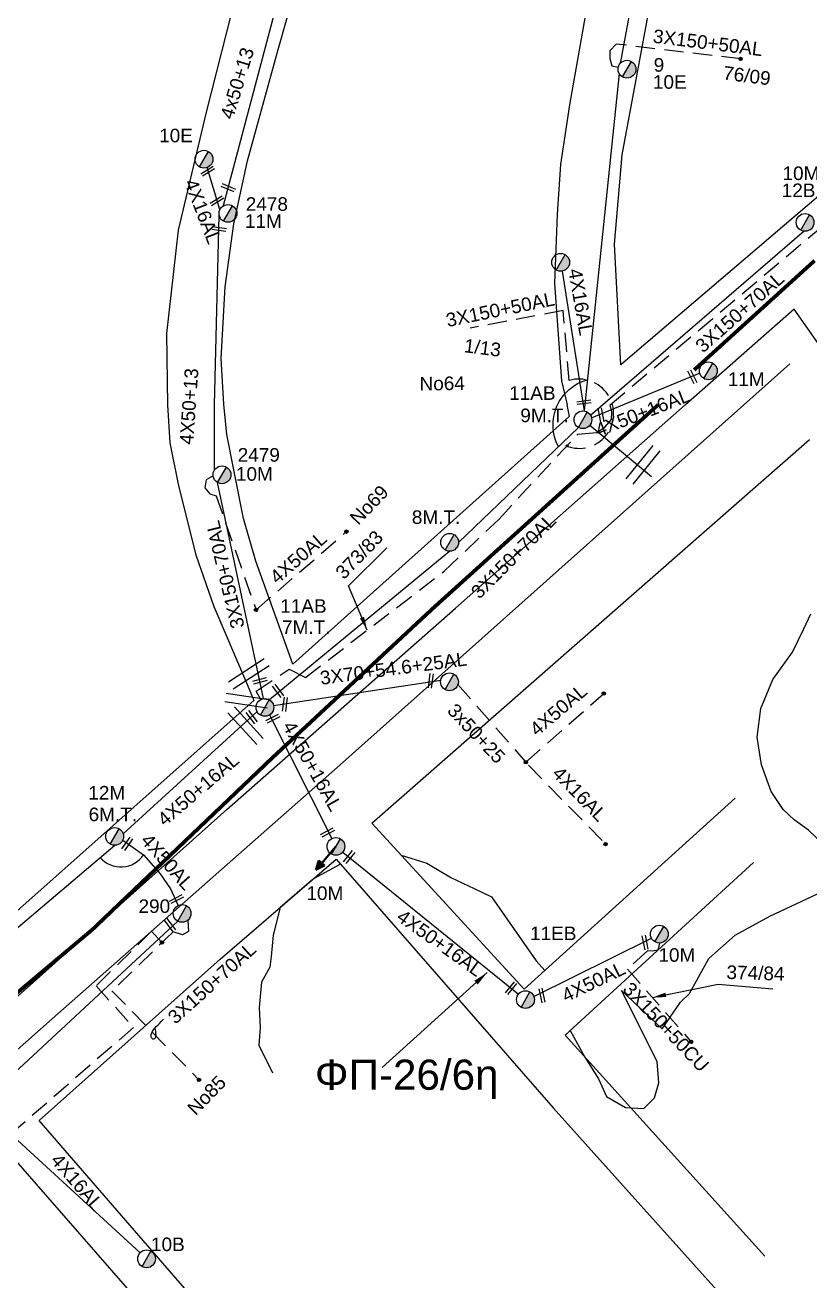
# Model space of a CAD drawing. Header units: millimetres. Extents: x 645 to 3057, y 900 to 1793.
# Drawn here: x 1865.6 to 1969.6, y 1266.2 to 1432.7 of the extents above; entities that cross this region are included whole.
import ezdxf

# ---------------------------------------------------------------- set-up
doc = ezdxf.new("R2010")
doc.units = ezdxf.units.MM
doc.linetypes.add('DASHED', pattern=[19.05, 12.7, -6.35])
for name, color, linetype in [('Άγνωστα', 7, 'Continuous'), ('Γέφυρες Εναέριου Δικτύου', 7, 'Continuous'), ('Γυμνά εναέρια ΧΤ (3Φ)   4x16AL', 7, 'Continuous'), ('Γυμνά εναέρια ΧΤ (3Φ)   4x50AL', 7, 'Continuous'), ('Γυμνά εναέρια ΧΤ και ΦΟΠ (3Φ)   4x50+16AL', 7, 'Continuous'), ('Εναέρια παροχή ΧΤ 4x16', 7, 'SYN_LINE'), ('Επίτονοι', 7, 'Continuous'), ('Επιγραφές - Σχήματα', 7, 'Continuous'), ('Καλώδια ΧΤ   3x150+50AL', 7, 'DASHED'), ('Καλώδια ΧΤ   3x150+50CU', 7, 'DASHED'), ('Καλώδια ΧΤ   3x150+70AL', 7, 'DASHED'), ('Καλώδια ΧΤ   3x150AL+50XLPE', 7, 'DASHED'), ('Καλώδια ΧΤ   4x50AL', 7, 'DASHED'), ('Μηχανική τομή', 7, 'Continuous'), ('Στύλος ΦΜ', 7, 'Continuous'), ('Στύλος ΦΜ @ 1', 7, 'Continuous'), ('Συνδέσεις', 7, 'Continuous'), ('Συνεστραμμένα ΧΤ   3x70+54.6+25 AL', 7, 'SYN_LINE'), ('Τομή', 7, 'Continuous'), ('Υπόβαθρο ΔΕΗ', 7, 'Continuous'), ('Υπόγεια καλώδια Δικτύου ΧΤ και Παρ. ΧΤ - 3X150+70 AL', 7, 'DASHED'), ('Υπόγεια καλώδια Παροχών ΧΤ   4x16AL', 7, 'DASHED'), ('Υπόγεια καλώδια Παροχών ΧΤ   4x50AL', 7, 'DASHED')]:
    doc.layers.add(name, color=color, linetype=linetype)
doc.styles.get("Standard").update_dxf_attribs({"font": 'arial.ttf'})
doc.linetypes.add('SYN_LINE', pattern='A,0.5,-0.0001,["/\\/\\/\\/",Standard,S=0.1,R=0,X=0,Y=-0.05],-0.25', length=0.7501)
doc.dimstyles.new('ISO-25', dxfattribs={"dimtxt": 2.5, "dimasz": 2.5, "dimexe": 1.25, "dimexo": 0.625, "dimtad": 1, "dimtxsty": 'Standard', "dimcen": 2.5, "dimadec": 0, "dimazin": 0, "dimtfac": 1, "dimtmove": 0, "dimatfit": 3, "dimfxl": 1, "dimarcsym": 0})

# ---------------------------------------------------------------- blocks, each defined once
blk = doc.blocks.new('ΥΠΑΡΧΩΝ ΤΣΙΜΕΝΤΕΝΙΟΣ ΣΤΥΛΟΣ')
at = {"layer": 'Στύλος ΦΜ'}
blk.add_hatch(color=256, dxfattribs=at).paths.add_polyline_path([(-1.29, -2.28, 0.574793), (2.62, 0, 0.268822), (1.3, 2.27)])
blk.add_line((-1.29, -2.28), (1.3, 2.27), dxfattribs=at)
blk.add_circle((0, 0), 2.62, dxfattribs=at)
at = {"layer": 'Στύλος ΦΜ', "flags": 4}
for tag, p in [('ΑΡΙΘΜΟΣ', (-4.68, 8.05)), ('ΤΥΠΟΣ', (-4.91, 3.03))]:
    blk.add_attdef(tag, p, '', height=4, dxfattribs=at)
blk = doc.blocks.new('ΜΗΧΑΝΙΚΗ ΤΟΜΗ')
at = {"layer": 'Μηχανική τομή', "ltscale": 40}
for p, q in [((-1.89, 0.78), (1.89, 0.78)), ((1.89, 0), (-1.89, 0))]:
    blk.add_line(p, q, dxfattribs=at)
blk = doc.blocks.new('ΤΟΜΗ')
at = {"layer": 'Τομή', "ltscale": 40}
for p, q in [((-5.68, 0), (5.68, 0)), ((5.68, -2.33), (-5.68, -2.33))]:
    blk.add_line(p, q, dxfattribs=at)
blk = doc.blocks.new('ΕΠΙΤΟΝΟΣ')
at = {"layer": 'Επίτονοι', "lineweight": 40, "ltscale": 40}
blk.add_hatch(color=256, dxfattribs=at).paths.add_polyline_path([(-1.13, 6.47), (0, 9.1), (1.13, 6.47)])
for p, q in [((-1.13, 6.47), (0, 9.1)), ((0, 9.1), (1.13, 6.47)), ((1.13, 6.47), (-1.13, 6.47)), ((-1.13, 6.47), (0, 6.47)), ((0, 6.47), (0, 0))]:
    blk.add_line(p, q, dxfattribs=at)
blk = doc.blocks.new('_ΣΥΝΔΕΣΗ')
at = {"layer": 'Συνδέσεις', "linetype": 'SYN_LINE', "ltscale": 40}
blk.add_hatch(color=256, dxfattribs=at).paths.add_polyline_path([(0.5, -0.01, 1), (-0.5, -0.01, 1)])
at = {"layer": 'Συνδέσεις'}
blk.add_circle((0, -0.01), 0.5, dxfattribs=at)

msp = doc.modelspace()

# ---------------------------------------------------------------- linework, layer by layer
at = {"layer": 'Άγνωστα', "color": 85}
for points in [[(1950.49089, 1460.37103), (1944.45283, 1427.67196)], [(1944.31436, 1426.30545), (1939.6812, 1381.57881)]]:
    msp.add_lwpolyline(points, dxfattribs=at)
at = {"layer": 'Άγνωστα', "color": 30}
for points in [[(1902.38646, 1448.62235), (1891.83712, 1408.76652)], [(1890.69041, 1373.75519), (1890.69041, 1382.40401), (1891.31535, 1407.53651)], [(1897.17214, 1343.44203), (1891.10187, 1372.0966)]]:
    msp.add_lwpolyline(points, dxfattribs=at)
at = {"layer": 'Άγνωστα', "color": 1}
msp.add_lwpolyline([(1968.81442, 1405.41438), (1940.51982, 1381.00124)], dxfattribs=at)
at = {"layer": 'Άγνωστα', "color": 0}
for points in [[(1940.43836, 1379.70609), (1948.59404, 1372.87998)], [(1885.81181, 1313.94286), (1860.45068, 1290.39256)]]:
    msp.add_lwpolyline(points, dxfattribs=at)
at = {"layer": 'Άγνωστα', "color": 1, "linetype": 'DASHED', "ltscale": 0.2}
msp.add_lwpolyline([(1922.93936, 1345.30925), (1932.27795, 1334.62664)], dxfattribs=at)
at = {"layer": 'Γέφυρες Εναέριου Δικτύου'}
for points in [[(1936.25309, 1376.83742, -0.477287739), (1940.08449, 1385.73129, 11.753163949)], [(1875.55537, 1322.37781, 0.499700874), (1881.29387, 1322.75011, -7.096864827)]]:
    msp.add_lwpolyline(points, format="xyb", dxfattribs=at)
at = {"layer": 'Γυμνά εναέρια ΧΤ (3Φ)   4x16AL', "color": 30}
msp.add_lwpolyline([(1891.41042, 1408.28863), (1889.7002, 1413.85713)], dxfattribs=at)
at = {"layer": 'Γυμνά εναέρια ΧΤ (3Φ)   4x50AL', "color": 133}
for points in [[(1878.53937, 1324.68988), (1881.29387, 1322.75011), (1883.49039, 1320.20432), (1884.86905, 1318.21907), (1885.89308, 1316.03381)], [(1932.99784, 1303.93268), (1948.57391, 1311.69257)]]:
    msp.add_lwpolyline(points, dxfattribs=at)
at = {"layer": 'Γυμνά εναέρια ΧΤ και ΦΟΠ (3Φ)   4x50+16AL'}
msp.add_lwpolyline([(1940.64993, 1380.66123), (1955.0374, 1386.66011)], dxfattribs=at)
at = {"layer": 'Γυμνά εναέρια ΧΤ και ΦΟΠ (3Φ)   4x50+16AL', "color": 1}
for points in [[(1938.91708, 1379.39089), (1923.02678, 1364.15984)], [(1921.84901, 1362.98207), (1897.9522, 1343.30233)]]:
    msp.add_lwpolyline(points, dxfattribs=at)
at = {"layer": 'Γυμνά εναέρια ΧΤ και ΦΟΠ (3Φ)   4x50+16AL', "color": 133}
for points in [[(1878.59214, 1325.50864), (1896.31881, 1341.74266)], [(1897.99553, 1341.28463), (1906.24691, 1324.89888)], [(1857.94743, 1307.48171), (1877.46403, 1323.9925)], [(1907.68311, 1323.09502), (1930.9731, 1304.27542)]]:
    msp.add_lwpolyline(points, dxfattribs=at)
at = {"layer": 'Εναέρια παροχή ΧΤ 4x16', "color": 85, "ltscale": 20}
msp.add_lwpolyline([(1936.7389, 1400.12925), (1939.6812, 1381.57881)], dxfattribs=at)
at = {"layer": 'Εναέρια παροχή ΧΤ 4x16', "color": 5, "ltscale": 20}
msp.add_lwpolyline([(1859.7387, 1289.31081), (1880.81835, 1269.96332)], dxfattribs=at)
at = {"layer": 'Επιγραφές - Σχήματα'}
msp.add_lwpolyline([(1882.78498, 1299.70908), (1882.851, 1299.34948), (1882.88612, 1299.05766), (1882.89466, 1298.82633), (1882.88097, 1298.64818), (1882.84937, 1298.51593), (1882.80419, 1298.42227), (1882.74975, 1298.35992), (1882.6904, 1298.32157), (1882.62994, 1298.30099), (1882.57021, 1298.2962), (1882.51252, 1298.30625), (1882.45818, 1298.33022), (1882.40852, 1298.36717), (1882.36485, 1298.41618), (1882.32849, 1298.47631), (1882.30076, 1298.54664), (1882.28287, 1298.62626), (1882.27566, 1298.71447), (1882.27987, 1298.81058), (1882.29622, 1298.9139), (1882.32546, 1299.02377), (1882.36832, 1299.13949), (1882.42554, 1299.26039), (1882.49785, 1299.38578), (1882.5864, 1299.5159), (1882.69405, 1299.65456), (1882.82406, 1299.80653), (1882.97968, 1299.97652), (1883.16418, 1300.16928), (1883.38083, 1300.38955), (1883.63289, 1300.64207), (1883.92363, 1300.93157)], dxfattribs=at)
at = {"layer": 'Καλώδια ΧΤ   3x150+50AL', "color": 85, "ltscale": 0.2}
for p, q in [((1936.88713, 1394.90922), (1924.58175, 1392.55793)), ((1937.69721, 1385.63176), (1936.88713, 1394.90922))]:
    msp.add_line(p, q, dxfattribs=at)
msp.add_lwpolyline([(1960.38908, 1428.26314), (1943.91328, 1430.2236), (1943.06334, 1429.30872), (1943.06334, 1428.29581), (1943.32415, 1427.36062), (1944.18921, 1427.16253)], dxfattribs=at)
msp.add_arc((1938.98048, 1381.2193), 4.59528, 249.0680457, 106.2158864, dxfattribs=at)
at = {"layer": 'Καλώδια ΧΤ   3x150+50CU', "color": 133, "ltscale": 0.2}
msp.add_lwpolyline([(1949.6281, 1311.03999), (1949.44694, 1310.10714), (1948.68789, 1309.94266), (1948.04977, 1309.99328), (1945.42754, 1307.58156), (1953.83818, 1297.94524)], dxfattribs=at)
at = {"layer": 'Καλώδια ΧΤ   3x150+70AL', "color": 30, "ltscale": 0.2}
msp.add_lwpolyline([(1890.51427, 1372.97468), (1889.59442, 1372.46096), (1889.401, 1371.39757), (1890.09011, 1370.58794), (1890.90013, 1370.34626), (1896.18938, 1355.21726)], dxfattribs=at)
at = {"layer": 'Καλώδια ΧΤ   3x150+70AL', "color": 133, "ltscale": 0.2}
msp.add_lwpolyline([(1887.16244, 1314.07578), (1887.26109, 1312.57795), (1886.45008, 1312.12761), (1885.19657, 1312.5391), (1877.10253, 1304.68537), (1888.63138, 1292.90548)], dxfattribs=at)
at = {"layer": 'Καλώδια ΧΤ   3x150AL+50XLPE', "color": 133, "ltscale": 0.2}
msp.add_lwpolyline([(1883.72849, 1311.11461), (1882.33866, 1312.60239), (1875.01227, 1305.36173), (1879.94845, 1299.83953), (1842.60554, 1267.27669), (1828.06081, 1254.67545), (1818.16895, 1269.9363)], dxfattribs=at)
at = {"layer": 'Καλώδια ΧΤ   4x50AL', "color": 30, "ltscale": 0.2}
msp.add_lwpolyline([(1896.18938, 1355.21726), (1908.16887, 1365.58361)], dxfattribs=at)
at = {"layer": 'Συνεστραμμένα ΧΤ   3x70+54.6+25 AL', "color": 1, "ltscale": 20}
msp.add_lwpolyline([(1898.51695, 1342.53327), (1920.65967, 1345.88086)], dxfattribs=at)
at = {"layer": 'Υπόβαθρο ΔΕΗ'}
for points in [[(1995.70565, 1431.42804), (1944.54478, 1387.68055), (1943.66891, 1403.71806), (1944.70471, 1415.53213), (1947.97101, 1433.14444), (1952.44855, 1457.69841), (1957.86641, 1486.7856), (1959.53961, 1495.90781), (1959.39159, 1500.64219), (1958.14822, 1505.28779), (1955.88974, 1509.35836), (1953.3142, 1512.31734), (1950.32419, 1514.32945), (1946.75005, 1515.38873), (1933.75917, 1516.84348), (1916.35541, 1518.53363), (1909.14228, 1520.59353), (1903.78192, 1523.06978), (1898.94071, 1525.76875), (1896.03904, 1528.62846), (1938.65396, 1555.29587), (1965.08166, 1572.05711)], [(1948.09591, 1480.95733), (1937.72863, 1422.17744), (1936.54702, 1414.241), (1936.10938, 1407.67949), (1935.73911, 1398.47039), (1936.68222, 1385.59643), (1937.42285, 1382.40401)], [(1937.36675, 1382.40401), (1937.66957, 1380.86589), (1901.06187, 1348.03127), (1896.15455, 1361.67232), (1894.52333, 1367.30485), (1893.28344, 1373.54371), (1892.30268, 1378.4787), (1891.93123, 1382.50194), (1891.55413, 1388.52411), (1892.12033, 1398.02581), (1893.25419, 1406.39608), (1895.05425, 1414.72606), (1899.1223, 1429.49298), (1903.52928, 1445.10085)], [(1884.48083, 1382.40401), (1884.76455, 1377.34638), (1885.92402, 1371.65406), (1888.19813, 1362.50152), (1890.6136, 1355.6733), (1895.05226, 1345.22136), (1895.90773, 1343.20696), (1861.33032, 1312.47614), (1858.19735, 1319.84834), (1855.41211, 1326.91635), (1853.86122, 1331.85143), (1852.16891, 1339.49647), (1850.76892, 1346.60951), (1849.53284, 1353.6728), (1848.98902, 1361.04335), (1848.64962, 1366.62929), (1848.31207, 1372.35952), (1849.01901, 1382.57516), (1850.88221, 1394.24986), (1851.95149, 1402.11078), (1852.38398, 1409.23042), (1851.9528, 1416.22416), (1849.55233, 1427.52118), (1846.17034, 1436.94038)], [(1892.99293, 1434.58127), (1889.55678, 1421.03098), (1885.88137, 1405.55869), (1884.33638, 1391.85352), (1884.48083, 1382.40401)], [(1985.39421, 1369.60057), (1967.47403, 1395.07541), (1953.076, 1382.40401)], [(1959.67124, 1330.26467), (1931.73224, 1304.93695), (1911.52828, 1326.92737), (1969.51815, 1377.81003)], [(1971.38125, 1324.11068), (1969.39651, 1326.00884), (1967.46889, 1327.3504), (1966.03163, 1328.75122), (1964.44761, 1331.11172), (1963.15158, 1334.68127), (1962.60437, 1338.33717), (1963.06176, 1342.13343), (1964.66479, 1345.96741), (1967.26971, 1349.6011), (1968.78686, 1352.69116), (1969.71482, 1354.67294)], [(1895.88005, 1254.65238), (1867.45408, 1287.49366), (1891.44275, 1308.87953), (1906.79431, 1322.14656), (1935.56451, 1289.20227), (1959.18131, 1262.83131)], [(1915.40999, 1322.70244), (1918.81947, 1321.6226), (1922.09167, 1319.6815), (1925.09139, 1318.25252), (1927.3671, 1317.16844), (1929.11673, 1314.6985), (1933.30981, 1308.66338), (1934.45246, 1307.40292)], [(1907.3671, 1321.49067), (1903.80104, 1319.55974), (1899.37408, 1315.73389), (1898.46976, 1312.07454), (1898.1789, 1309.2524), (1897.99665, 1307.83557), (1896.90343, 1305.85504), (1896.59595, 1302.47449), (1896.73261, 1299.81103), (1896.57979, 1297.51268), (1898.38904, 1293.80981)], [(1963.60659, 1269.52103), (1937.13196, 1298.81391), (1962.1032, 1321.71335)], [(1937.79743, 1299.42417), (1939.76816, 1295.89709), (1941.57126, 1293.01195), (1942.60328, 1290.69302), (1945.13064, 1289.2436), (1947.57513, 1289.11936), (1949.00454, 1290.50667), (1949.56387, 1292.51515), (1949.35671, 1295.3519), (1944.60291, 1304.76565), (1949.98305, 1299.65348), (1952.43845, 1303.17817), (1953.61391, 1304.35306), (1956.17928, 1308.98935), (1959.67059, 1312.08393), (1964.24882, 1314.61886), (1970.57386, 1317.55274)], [(1901.89611, 1213.07886), (1872.54468, 1193.94704), (1834.23078, 1258.13859), (1863.11759, 1283.58473), (1890.66268, 1252.00424)]]:
    msp.add_lwpolyline(points, dxfattribs=at)
at = {"layer": 'Υπόβαθρο ΔΕΗ', "color": 85, "const_width": 0.5}
for points in [[(1970.19769, 1401.51286), (1954.22997, 1387.01401)], [(1949.47276, 1382.40401), (1919.60746, 1355.39071), (1898.26081, 1335.50875), (1874.50849, 1312.82346), (1851.84454, 1293.77013)]]:
    msp.add_lwpolyline(points, dxfattribs=at)
at = {"layer": 'Υπόβαθρο ΔΕΗ'}
msp.add_lwpolyline([(1966.92141, 1387.83153), (1907.32032, 1334.64605), (1869.17035, 1300.98275), (1833.04735, 1269.01061, -1.051584532), (1829.64555, 1273.26724), (1847.1873, 1288.58728), (1865.86379, 1305.09722), (1892.33894, 1328.75948), (1922.62103, 1355.45236), (1953.06824, 1382.40401)], format="xyb", dxfattribs=at)
at = {"layer": 'Υπόγεια καλώδια Δικτύου ΧΤ και Παρ. ΧΤ - 3X150+70 AL', "color": 85, "ltscale": 0.2}
msp.add_lwpolyline([(1896.80965, 1343.31817), (1896.2201, 1344.41656), (1900.57956, 1347.3407), (1902.72193, 1346.22675), (1921.12541, 1360.34057), (1928.3437, 1367.21183), (1938.8109, 1378.5173), (1939.81201, 1378.57695), (1941.33491, 1378.71773), (1942.39124, 1379.41282), (1943.28908, 1380.44121), (1943.31891, 1381.47502), (1943.12995, 1382.40401), (1973.76998, 1408.21241), (1991.11422, 1424.02851)], dxfattribs=at)
at = {"layer": 'Υπόγεια καλώδια Παροχών ΧΤ   4x16AL', "color": 1, "linetype": 'DASHED', "ltscale": 0.2}
msp.add_lwpolyline([(1932.27795, 1334.62664), (1942.50553, 1324.16204)], dxfattribs=at)
at = {"layer": 'Υπόγεια καλώδια Παροχών ΧΤ   4x50AL', "color": 1, "linetype": 'DASHED', "ltscale": 0.2}
msp.add_lwpolyline([(1931.93865, 1335.02163), (1942.26345, 1344.12342)], dxfattribs=at)

# ---------------------------------------------------------------- block references
at = {"layer": 'Επίτονοι', "xscale": 0.4499999999998588, "yscale": 0.4499999999998588, "zscale": 0.4499999999998588, "rotation": 139.4761503715555}
msp.add_blockref('ΕΠΙΤΟΝΟΣ', (1906.77993, 1323.84539), dxfattribs=at)
at = {"layer": 'Μηχανική τομή'}
for p, xscale, yscale, zscale, rotation in [((1889.90206, 1413.19986), 0.4999999999998331, 0.4999999999998331, 0.4999999999998331, 31.74806009327393), ((1892.42834, 1411.00016), 0.4999999999998728, 0.4999999999998728, 0.4999999999998728, 337.6561901110414), ((1891.10358, 1409.28772), 0.4999999999998331, 0.4999999999998331, 0.4999999999998331, 31.74806009327393), ((1891.27409, 1405.50767), 0.4999999999998099, 0.4999999999998099, 0.4999999999998099, 352.1510169550012), ((1953.81735, 1386.02133), 0.4999999999998958, 0.4999999999998958, 0.4999999999998958, 296.4786423638283), ((1939.66156, 1382.54227), 0.500000000000017, 0.500000000000017, 0.500000000000017, 7.151669760601095), ((1941.69953, 1381.00944), 0.5000000000000996, 0.5000000000000996, 0.5000000000000996, 281.1096957961898), ((1896.76825, 1345.61516), 0.5000000000000188, 0.5000000000000188, 0.5000000000000188, 15.41326693543444), ((1898.95742, 1344.34993), 0.499999999999898, 0.499999999999898, 0.499999999999898, 307.0509978370389), ((1919.13795, 1345.82211), 0.4999999999999096, 0.4999999999999096, 0.4999999999999096, 262.8931443459971), ((1899.82402, 1342.71903), 0.4999999999999096, 0.4999999999999096, 0.4999999999999096, 262.8931443459971), ((1895.45899, 1340.86815), 0.4999999999999462, 0.4999999999999462, 0.4999999999999462, 307.4157895661547), ((1898.33793, 1340.96245), 0.5000000000000863, 0.5000000000000863, 0.5000000000000863, 207.3121147334996), ((1905.57553, 1325.86304), 0.5000000000000863, 0.5000000000000863, 0.5000000000000863, 207.3121147334996), ((1878.97468, 1324.31336), 0.5000000000000506, 0.5000000000000506, 0.5000000000000506, 234.6242294669925), ((1908.36142, 1322.55147), 0.4999999999999937, 0.4999999999999937, 0.4999999999999937, 230.8788708306911), ((1885.54677, 1317.04332), 0.5000000000000863, 0.5000000000000863, 0.5000000000000863, 207.3121147334996), ((1884.93988, 1313.53024), 0.5000000000000743, 0.5000000000000743, 0.5000000000000743, 126.8120678569939), ((1947.5474, 1311.05861), 0.5000000000000702, 0.5000000000000702, 0.5000000000000702, 281.7577416613771), ((1929.81824, 1305.17977), 0.4999999999999937, 0.4999999999999937, 0.4999999999999937, 230.8788708306911), ((1933.88714, 1304.04668), 0.5000000000000702, 0.5000000000000702, 0.5000000000000702, 281.7577416613771)]:
    msp.add_blockref('ΜΗΧΑΝΙΚΗ ΤΟΜΗ', p, dxfattribs=dict(at, xscale=xscale, yscale=yscale, zscale=zscale, rotation=rotation))
at = {"layer": 'Στύλος ΦΜ @ 1', "ltscale": 40}
ref = msp.add_blockref('ΥΠΑΡΧΩΝ ΤΣΙΜΕΝΤΕΝΙΟΣ ΣΤΥΛΟΣ', (1945.33554, 1426.89224), dxfattribs=dict(at, xscale=0.4499999999998181, yscale=0.4499999999998181, zscale=0.4499999999998181))
ref.add_attrib('ΤΥΠΟΣ', '10E', (1948.77349, 1424.30075), dxfattribs={"layer": 'Στύλος ΦΜ', "height": 1.8, "flags": 4})
ref.add_attrib('ΑΡΙΘΜΟΣ', '9', (1948.88004, 1426.56304), dxfattribs={"layer": 'Στύλος ΦΜ', "height": 1.8, "flags": 4})
ref = msp.add_blockref('ΥΠΑΡΧΩΝ ΤΣΙΜΕΝΤΕΝΙΟΣ ΣΤΥΛΟΣ', (1889.29097, 1414.96152), dxfattribs=dict(at, xscale=0.4499999999998181, yscale=0.4499999999998181, zscale=0.4499999999998181))
ref.add_attrib('ΤΥΠΟΣ', '10E', (1883.35112, 1417.20307), dxfattribs={"layer": 'Στύλος ΦΜ', "height": 1.8, "flags": 4})
ref = msp.add_blockref('ΥΠΑΡΧΩΝ ΤΣΙΜΕΝΤΕΝΙΟΣ ΣΤΥΛΟΣ', (1968.9371, 1406.58574), dxfattribs=dict(at, xscale=0.4499999999998181, yscale=0.4499999999998181, zscale=0.4499999999998181))
ref.add_attrib('ΤΥΠΟΣ', '12B', (1965.8382, 1409.93642), dxfattribs={"layer": 'Στύλος ΦΜ', "height": 1.8, "flags": 4})
ref.add_attrib('ΑΡΙΘΜΟΣ', '10MT', (1965.94475, 1412.19871), dxfattribs={"layer": 'Στύλος ΦΜ', "height": 1.8, "flags": 4})
ref = msp.add_blockref('ΥΠΑΡΧΩΝ ΤΣΙΜΕΝΤΕΝΙΟΣ ΣΤΥΛΟΣ', (1892.46919, 1407.77272), dxfattribs=dict(at, xscale=0.4499999999998181, yscale=0.4499999999998181, zscale=0.4499999999998181))
ref.add_attrib('ΤΥΠΟΣ', '11M', (1894.71719, 1405.85783), dxfattribs={"layer": 'Στύλος ΦΜ', "height": 1.8, "flags": 4})
ref.add_attrib('ΑΡΙΘΜΟΣ', '2478', (1894.82374, 1408.12012), dxfattribs={"layer": 'Στύλος ΦΜ', "height": 1.8, "flags": 4})
at = {"layer": 'Στύλος ΦΜ @ 1', "ltscale": 40, "xscale": 0.4499999999998181, "yscale": 0.4499999999998181, "zscale": 0.4499999999998181}
for p in [(1936.54728, 1401.29132), (1921.81866, 1345.67141)]:
    msp.add_blockref('ΥΠΑΡΧΩΝ ΤΣΙΜΕΝΤΕΝΙΟΣ ΣΤΥΛΟΣ', p, dxfattribs=at)
at = {"layer": 'Στύλος ΦΜ @ 1', "ltscale": 40}
ref = msp.add_blockref('ΥΠΑΡΧΩΝ ΤΣΙΜΕΝΤΕΝΙΟΣ ΣΤΥΛΟΣ', (1956.11563, 1386.90299), dxfattribs=dict(at, xscale=0.4499999999998181, yscale=0.4499999999998181, zscale=0.4499999999998181))
ref.add_attrib('ΤΥΠΟΣ', '11M', (1958.69019, 1384.88785), dxfattribs={"layer": 'Στύλος ΦΜ', "height": 1.8, "flags": 4})
ref = msp.add_blockref('ΥΠΑΡΧΩΝ ΤΣΙΜΕΝΤΕΝΙΟΣ ΣΤΥΛΟΣ', (1939.49811, 1380.41536), dxfattribs=dict(at, xscale=0.4499999999998181, yscale=0.4499999999998181, zscale=0.4499999999998181))
ref.add_attrib('ΤΥΠΟΣ', '11AB', (1929.72424, 1383.05311), dxfattribs={"layer": 'Στύλος ΦΜ', "height": 1.8, "flags": 4})
ref.add_attrib('ΑΡΙΘΜΟΣ', '9M.T.', (1931.20414, 1380.09548), dxfattribs={"layer": 'Στύλος ΦΜ', "height": 1.8, "flags": 4})
ref = msp.add_blockref('ΥΠΑΡΧΩΝ ΤΣΙΜΕΝΤΕΝΙΟΣ ΣΤΥΛΟΣ', (1891.6829, 1373.12107), dxfattribs=dict(at, xscale=0.4499999999998181, yscale=0.4499999999998181, zscale=0.4499999999998181))
ref.add_attrib('ΤΥΠΟΣ', '2479', (1893.75573, 1374.85816), dxfattribs={"layer": 'Στύλος ΦΜ', "height": 1.8, "flags": 4})
ref.add_attrib('ΑΡΙΘΜΟΣ', '10M', (1893.52431, 1372.33169), dxfattribs={"layer": 'Στύλος ΦΜ', "height": 1.8, "flags": 4})
ref = msp.add_blockref('ΥΠΑΡΧΩΝ ΤΣΙΜΕΝΤΕΝΙΟΣ ΣΤΥΛΟΣ', (1921.84901, 1364.15984), dxfattribs=dict(at, xscale=0.4499999999998181, yscale=0.4499999999998181, zscale=0.4499999999998181))
ref.add_attrib('ΤΥΠΟΣ', '8M.T.', (1916.83325, 1366.60416), dxfattribs={"layer": 'Στύλος ΦΜ', "height": 1.8, "flags": 4})
ref = msp.add_blockref('ΥΠΑΡΧΩΝ ΤΣΙΜΕΝΤΕΝΙΟΣ ΣΤΥΛΟΣ', (1897.36664, 1342.28044), dxfattribs=dict(at, xscale=0.4499999999998181, yscale=0.4499999999998181, zscale=0.4499999999998181))
ref.add_attrib('ΤΥΠΟΣ', '7M.T.', (1899.62727, 1352.0191), dxfattribs={"layer": 'Στύλος ΦΜ', "height": 1.8, "flags": 4})
ref.add_attrib('ΑΡΙΘΜΟΣ', '11AB', (1899.38916, 1354.82143), dxfattribs={"layer": 'Στύλος ΦΜ', "height": 1.8, "flags": 4})
ref = msp.add_blockref('ΥΠΑΡΧΩΝ ΤΣΙΜΕΝΤΕΝΙΟΣ ΣΤΥΛΟΣ', (1877.46403, 1325.17027), dxfattribs=dict(at, xscale=0.4499999999998181, yscale=0.4499999999998181, zscale=0.4499999999998181))
ref.add_attrib('ΤΥΠΟΣ', '6M.T.', (1874.00461, 1327.19416), dxfattribs={"layer": 'Στύλος ΦΜ', "height": 1.8, "flags": 4})
ref.add_attrib('ΑΡΙΘΜΟΣ', '12M', (1873.96632, 1330.06358), dxfattribs={"layer": 'Στύλος ΦΜ', "height": 1.8, "flags": 4})
ref = msp.add_blockref('ΥΠΑΡΧΩΝ ΤΣΙΜΕΝΤΕΝΙΟΣ ΣΤΥΛΟΣ', (1906.77662, 1323.84696), dxfattribs=dict(at, xscale=0.4499999999998181, yscale=0.4499999999998181, zscale=0.4499999999998181))
ref.add_attrib('ΤΥΠΟΣ', '10M', (1902.86405, 1316.74622), dxfattribs={"layer": 'Στύλος ΦΜ', "height": 1.8, "flags": 4})
ref = msp.add_blockref('ΥΠΑΡΧΩΝ ΤΣΙΜΕΝΤΕΝΙΟΣ ΣΤΥΛΟΣ', (1886.39284, 1314.96733), dxfattribs=dict(at, xscale=0.4499999999998181, yscale=0.4499999999998181, zscale=0.4499999999998181))
ref.add_attrib('ΤΥΠΟΣ', '290', (1880.62001, 1315.02564), dxfattribs={"layer": 'Στύλος ΦΜ', "height": 1.8, "flags": 4})
ref = msp.add_blockref('ΥΠΑΡΧΩΝ ΤΣΙΜΕΝΤΕΝΙΟΣ ΣΤΥΛΟΣ', (1931.88917, 1303.53519), dxfattribs=dict(at, xscale=0.4499999999998181, yscale=0.4499999999998181, zscale=0.4499999999998181))
ref.add_attrib('ΤΥΠΟΣ', '11EB', (1932.49605, 1311.42234), dxfattribs={"layer": 'Στύλος ΦΜ', "height": 1.8, "flags": 4})
ref = msp.add_blockref('ΥΠΑΡΧΩΝ ΤΣΙΜΕΝΤΕΝΙΟΣ ΣΤΥΛΟΣ', (1949.6281, 1312.21776), dxfattribs=dict(at, xscale=0.4499999999998181, yscale=0.4499999999998181, zscale=0.4499999999998181))
ref.add_attrib('ΤΥΠΟΣ', '10M', (1949.50121, 1308.55584), dxfattribs={"layer": 'Στύλος ΦΜ', "height": 1.8, "flags": 4})
ref = msp.add_blockref('ΥΠΑΡΧΩΝ ΤΣΙΜΕΝΤΕΝΙΟΣ ΣΤΥΛΟΣ', (1881.68605, 1269.16693), dxfattribs=dict(at, xscale=0.4499999999998181, yscale=0.4499999999998181, zscale=0.4499999999998181))
ref.add_attrib('ΤΥΠΟΣ', '10B', (1882.27161, 1270.18882), dxfattribs={"layer": 'Στύλος ΦΜ', "height": 1.8, "flags": 4})
at = {"layer": 'Συνδέσεις'}
for p, xscale, yscale, zscale in [((1960.38908, 1428.26314), 0.4499999999998181, 0.4499999999998181, 0.4499999999998181), ((1937.39984, 1376.94978), 0.25, 0.25, 0.25), ((1908.16887, 1365.58361), 0.4499999999998181, 0.4499999999998181, 0.4499999999998181), ((1896.18938, 1355.21726), 0.4499999999998181, 0.4499999999998181, 0.4499999999998181), ((1942.26345, 1344.12342), 0.4499999999998181, 0.4499999999998181, 0.4499999999998181), ((1931.93865, 1335.02163), 0.4499999999998181, 0.4499999999998181, 0.4499999999998181), ((1942.50553, 1324.16204), 0.4499999999998181, 0.4499999999998181, 0.4499999999998181), ((1883.72849, 1311.11461), 0.4499999999998181, 0.4499999999998181, 0.4499999999998181), ((1953.83818, 1297.94524), 0.4499999999998181, 0.4499999999998181, 0.4499999999998181), ((1888.63138, 1292.90548), 0.4499999999998181, 0.4499999999998181, 0.4499999999998181)]:
    msp.add_blockref('_ΣΥΝΔΕΣΗ', p, dxfattribs=dict(at, xscale=xscale, yscale=yscale, zscale=zscale))
at = {"layer": 'Τομή'}
for p, xscale, yscale, zscale, rotation in [((1947.00418, 1374.80138), 0.5000000000000332, 0.5000000000000332, 0.5000000000000332, 51.08151476828026), ((1894.91031, 1347.22595), 0.5000000000000394, 0.5000000000000394, 0.5000000000000394, 33.23421188585181), ((1895.04662, 1343.75964), 0.4999999999999724, 0.4999999999999724, 0.4999999999999724, 351.5014385497667), ((1895.24516, 1340.26295), 0.499999999999963, 0.499999999999963, 0.499999999999963, 312.2798408969093)]:
    msp.add_blockref('ΤΟΜΗ', p, dxfattribs=dict(at, xscale=xscale, yscale=yscale, zscale=zscale, rotation=rotation))

# ---------------------------------------------------------------- texts
at = {"layer": 'Γυμνά εναέρια ΧΤ (3Φ)   4x16AL', "color": 7, "insert": (1888.33335, 1412.54171), "char_height": 1.8, "width": 168.3717627, "attachment_point": 1, "rotation": 291.1359707}
msp.add_mtext('4X16AL', dxfattribs=at)
at = {"layer": 'Γυμνά εναέρια ΧΤ (3Φ)   4x50AL', "color": 7, "char_height": 1.8, "width": 168.3717627, "attachment_point": 1}
for insert, rotation in [((1882.14665, 1325.74784), 311.6801081), ((1936.47114, 1304.76003), 25.8068914)]:
    msp.add_mtext('4X50AL', dxfattribs=dict(at, insert=insert, rotation=rotation))
at = {"layer": 'Γυμνά εναέρια ΧΤ και ΦΟΠ (3Φ)   4x50+16AL', "color": 7, "char_height": 1.8, "width": 168.3717627, "attachment_point": 1}
for insert, rotation in [((1940.92264, 1379.81251), 21.3965137), ((1901.21654, 1340.70288), 299.3412553), ((1882.92345, 1327.7881), 40.6564762), ((1915.71617, 1315.62238), 324.4637327)]:
    msp.add_mtext('4X50+16AL', dxfattribs=dict(at, insert=insert, rotation=rotation))
at = {"layer": 'Εναέρια παροχή ΧΤ 4x16', "color": 7, "char_height": 1.8, "width": 168.3717627, "attachment_point": 1}
for insert, rotation in [((1939.32582, 1400.59752), 279.8506025), ((1870.23568, 1283.33612), 310.8780258)]:
    msp.add_mtext('4X16AL', dxfattribs=dict(at, insert=insert, rotation=rotation))
at = {"layer": 'Επιγραφές - Σχήματα', "color": 7, "char_height": 1.8, "width": 168.3717627, "attachment_point": 1}
for s, insert, rotation in [('4x50+13', (1891.39594, 1420.65847), 72.9416649), ('76/09', (1958.23032, 1427.33713), 352.6619666), ('1/13', (1923.88889, 1391.17189), 352.6619666)]:
    msp.add_mtext(s, dxfattribs=dict(at, insert=insert, rotation=rotation))
at = {"layer": 'Επιγραφές - Σχήματα', "char_height": 1.8, "width": 10.7099727, "attachment_point": 1}
for s, insert, rotation in [('4X50+13', (1886.04374, 1377.20442), 85.8945222), ('No64', (1917.8347, 1386.08237), 0.9794639), ('No69', (1908.42949, 1367.59916), 45.9650128), ('373/83', (1906.53846, 1360.39157), 45.9650128), ('3x50+25', (1922.70971, 1342.98371), 313.2882831), ('374/84', (1958.55242, 1308.08316), 358.3033031), ('No85', (1886.90513, 1289.32161), 45.9650128)]:
    msp.add_mtext(s, dxfattribs=dict(at, insert=insert, rotation=rotation))
at = {"layer": 'Επιγραφές - Σχήματα', "insert": (1903.98456, 1295.58321), "char_height": 4, "width": 69.9753744, "attachment_point": 1}
msp.add_mtext('ΦΠ-26/6η', dxfattribs=at)
at = {"layer": 'Καλώδια ΧΤ   3x150+50AL', "color": 7, "char_height": 1.8, "width": 168.3717627, "attachment_point": 1}
for insert, rotation in [((1948.91885, 1432.2091), 352.9070599), ((1921.21047, 1394.46461), 11.4832646)]:
    msp.add_mtext('3X150+50AL', dxfattribs=dict(at, insert=insert, rotation=rotation))
at = {"layer": 'Καλώδια ΧΤ   3x150+50CU', "color": 7, "insert": (1945.95728, 1306.04433), "char_height": 1.8, "width": 168.3717627, "attachment_point": 1, "rotation": 313.3534414}
msp.add_mtext('3X150+50CU', dxfattribs=at)
at = {"layer": 'Καλώδια ΧΤ   3x150+70AL', "color": 7, "char_height": 1.8, "width": 168.3717627, "attachment_point": 1}
for insert, rotation in [((1892.93392, 1352.57468), 103.542231), ((1924.4944, 1357.82024), 44.9862323), ((1884.30824, 1301.52298), 42.050664)]:
    msp.add_mtext('3X150+70AL', dxfattribs=dict(at, insert=insert, rotation=rotation))
at = {"layer": 'Καλώδια ΧΤ   4x50AL', "color": 7, "insert": (1897.82265, 1359.89867), "char_height": 1.8, "width": 168.3717627, "attachment_point": 1, "rotation": 41.0681434}
msp.add_mtext('4X50AL', dxfattribs=at)
at = {"layer": 'Συνεστραμμένα ΧΤ   3x70+54.6+25 AL', "color": 7, "insert": (1904.56662, 1347.0534), "char_height": 1.8, "width": 168.3717627, "attachment_point": 1, "rotation": 7.563665}
msp.add_mtext('3X70+54.6+25AL', dxfattribs=at)
at = {"layer": 'Υπόγεια καλώδια Δικτύου ΧΤ και Παρ. ΧΤ - 3X150+70 AL', "color": 7, "insert": (1954.2156, 1390.53349), "char_height": 1.8, "width": 168.3717627, "attachment_point": 1, "rotation": 41.5931559}
msp.add_mtext('3X150+70AL', dxfattribs=at)
at = {"layer": 'Υπόγεια καλώδια Παροχών ΧΤ   4x16AL', "color": 7, "insert": (1936.58387, 1334.64043), "char_height": 1.8, "width": 168.3717627, "attachment_point": 1, "rotation": 314.3437134}
msp.add_mtext('4X16AL', dxfattribs=at)
at = {"layer": 'Υπόγεια καλώδια Παροχών ΧΤ   4x50AL', "color": 7, "insert": (1932.25561, 1339.74484), "char_height": 1.8, "width": 168.3717627, "attachment_point": 1, "rotation": 40.3509869}
msp.add_mtext('4X50AL', dxfattribs=at)

# ---------------------------------------------------------------- leaders
at = {"layer": 'Επιγραφές - Σχήματα'}
for points, override in [([(1910.92991, 1352.52153), (1908.43982, 1358.39129), (1913.53375, 1363.42426)], {"dimasz": 1.8, "dimgap": 0.625, "dimtad": 0}), ([(1948.71948, 1303.80988), (1957.42752, 1305.58662), (1964.66807, 1304.9493)], {"dimasz": 1.8, "dimtad": 0})]:
    msp.add_leader(points, dimstyle='ISO-25', override=override, dxfattribs=at)
at = {"layer": 'Επιγραφές - Σχήματα', "ltscale": 40}
msp.add_leader([(1926.82134, 1307.12991), (1912.90928, 1294.53352)], dimstyle='ISO-25', override={"dimasz": 2, "dimtad": 0}, dxfattribs=at)

doc.saveas('drawing.dxf')
